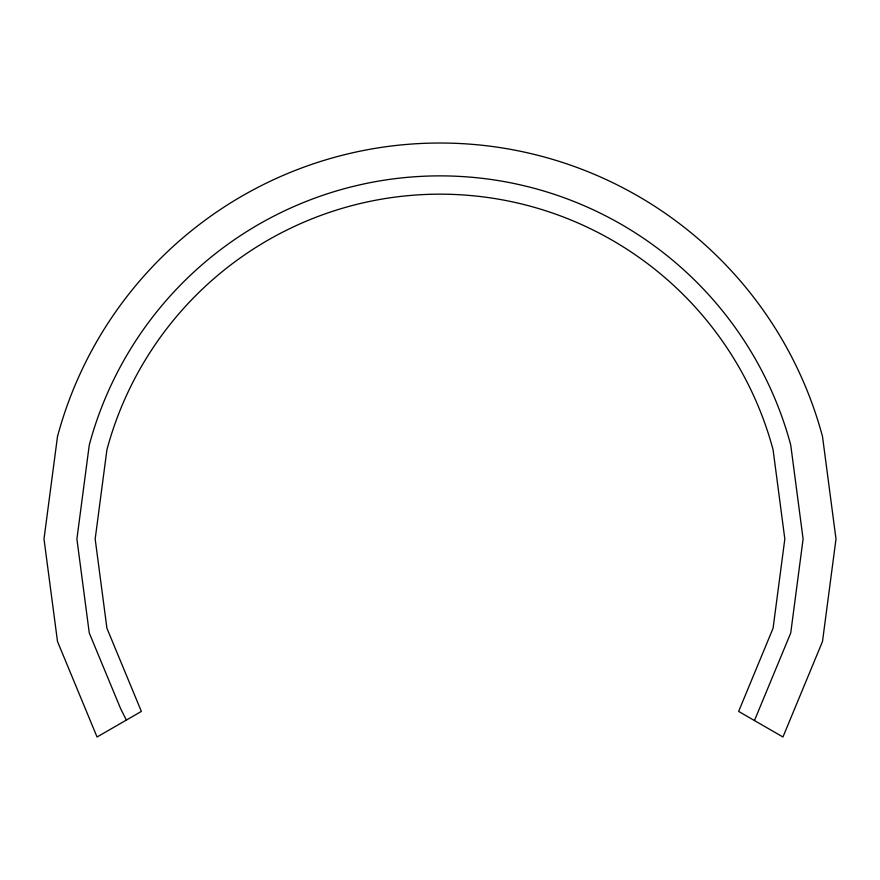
<?xml version="1.0" encoding="UTF-8"?>
<svg xmlns="http://www.w3.org/2000/svg" width="880" height="880" viewBox="0 0 880 880"><rect width="100%" height="100%" fill="white"/><g stroke="black" fill="none" stroke-linecap="round" stroke-linejoin="round"><path stroke-width="1.32" d="M754.457 720.555L790.735 632.973L803.099 539L790.735 445.027A363.099 363.099 0 0 0 89.265 445.027L76.901 539L89.265 632.973L120.549 708.488L126.368 720.071M57.497 436.513L44 539L57.497 641.487L97.053 737L141.372 711.414L106.92 628.243L95.172 539L106.92 449.757A344.828 344.828 0 0 1 773.08 449.757L784.828 539L773.08 628.243L738.628 711.414L782.947 737L822.503 641.487L836 539L822.503 436.513A396 396 0 0 0 57.497 436.513"/></g></svg>
